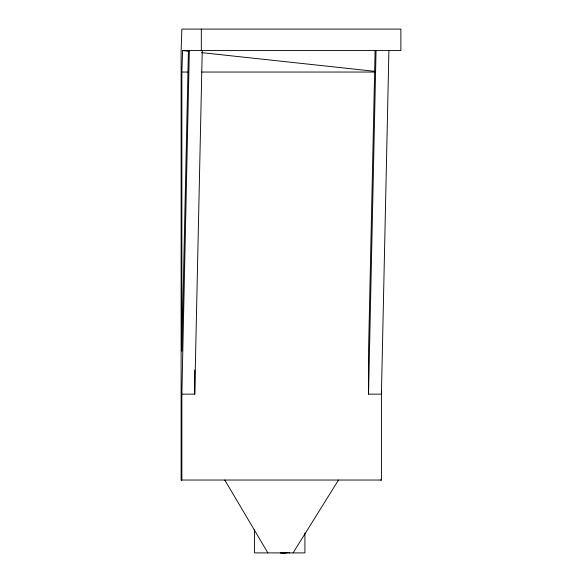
<?xml version="1.0" encoding="UTF-8"?>
<svg xmlns="http://www.w3.org/2000/svg" width="582" height="582" viewBox="0 0 582 582"><rect width="100%" height="100%" fill="white"/><g stroke="black" fill="none" stroke-linecap="round" stroke-linejoin="round"><path stroke-width="0.87" d="M388.907 50.576L381.421 394.138L368.544 394.138L368.544 351.193L375.092 50.576M188.415 50.576L181.86 351.193L181.86 72.044L182.595 50.576L400.882 50.576L400.882 29.1L181.86 29.1L181.118 50.576L181.118 480.034L181.86 480.034L181.86 394.138L189.346 50.576M181.86 394.138L194.737 394.138L202.238 50.576M368.544 394.138L376.045 50.576M283.201 552.9L282.663 552.9M289.56 552.9L289.712 552.565L289.108 552.9M293.081 552.9L338.498 480.034M284.474 552.9L288.017 552.624M282.968 552.594L280.502 552.9L284.86 552.9M181.86 72.044L188.212 72.044M201.823 72.044L375.07 72.044M181.118 480.034L381.421 480.034L381.421 390.558M380.672 480.034L381.421 480.034M182.595 50.576L188.924 51.26M201.576 52.62L375.092 71.36M286.417 552.9L283.267 552.558M224.783 480.034L267.895 552.9M304.91 533.112L304.91 552.9L254.545 552.9L254.545 529.511M201.321 29.1L201.321 50.576M194.737 369.985L194.737 394.138"/></g></svg>
